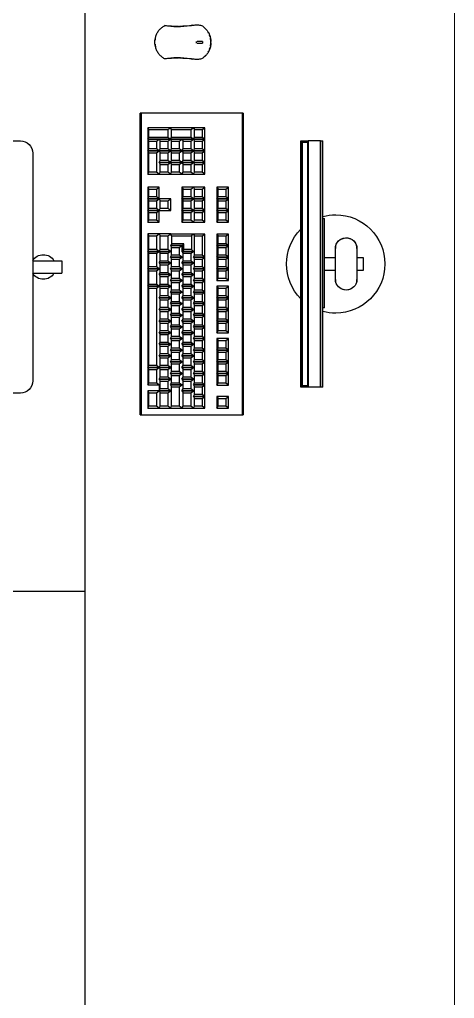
# Model space of a CAD drawing. Header units: metres. Extents: x -22.5 to 67.5, y 0 to 64.7.
# Drawn here: x 39.501 to 40.207, y 34.313 to 35.904 of the extents above; entities that cross this region are included whole.
import ezdxf

# ---------------------------------------------------------------- set-up
doc = ezdxf.new("R2010")
doc.units = ezdxf.units.M
doc.layers.add('XREF PB NEURO-ONCOLOGIA$0$MOBILIARIO', color=161, linetype='Continuous')
doc.layers.add('XREF PB NEURO-ONCOLOGIA$0$Mobiliario Fijo', color=40, linetype='Continuous')
doc.layers.add('XREF PB NEURO-ONCOLOGIA$0$MUROS DE TABLAROCA', color=150, linetype='Continuous', lineweight=13)

# ---------------------------------------------------------------- blocks, each defined once
blk = doc.blocks.new('XREF PB NEURO-ONCOLOGIA$0$SILLGIRS')
for p, q in [((-0.01, 0.3773), (-0.01, 0.33)), ((-0.01, 0.3773), (0.01, 0.3773)), ((0.01, 0.3773), (0.01, 0.33)), ((0.175, 0.33), (-0.175, 0.33)), ((-0.205, 0.3), (-0.205, 0.24)), ((0.205, 0.3), (0.205, 0.24)), ((0.205, 0.25), (-0.205, 0.25)), ((0.175, 0.21), (-0.175, 0.21)), ((-0.03, 0.2), (-0.03, 0.21)), ((0.03, 0.2), (0.03, 0.21)), ((0.185, 0.2), (-0.185, 0.2)), ((-0.205, 0.18), (-0.205, -0.18)), ((0.205, -0.18), (0.205, 0.18)), ((-0.265, 0.01), (-0.205, 0.01)), ((-0.265, 0.01), (-0.265, -0.01)), ((0.205, 0.01), (0.265, 0.01)), ((0.265, 0.01), (0.265, -0.01)), ((-0.265, -0.01), (-0.205, -0.01)), ((0.205, -0.01), (0.265, -0.01)), ((-0.185, -0.2), (0.185, -0.2)), ((-0.01, -0.2), (-0.01, -0.2473)), ((0.01, -0.2), (0.01, -0.2473)), ((-0.01, -0.2473), (0.01, -0.2473))]:
    blk.add_line(p, q)
for centre, radius, start, end in [((0, 0.3473), 0.02, 120, 240), ((0, 0.3473), 0.02, 300, 60), ((-0.175, 0.3), 0.03, 90, 180), ((0.175, 0.3), 0.03, 0, 90), ((-0.175, 0.24), 0.03, 180, 270), ((0.175, 0.24), 0.03, 270, 0), ((-0.185, 0.18), 0.02, 90, 180), ((0.185, 0.18), 0.02, 0, 90), ((-0.235, 0), 0.02, 30, 150), ((0.235, 0), 0.02, 30, 150), ((-0.235, 0), 0.02, 210, 330), ((0.235, 0), 0.02, 210, 330), ((-0.185, -0.18), 0.02, 180, 270), ((0.185, -0.18), 0.02, 270, 0), ((0, -0.2173), 0.02, 120, 240), ((0, -0.2173), 0.02, 300, 60)]:
    blk.add_arc(centre, radius, start, end)
blk = doc.blocks.new('XREF PB NEURO-ONCOLOGIA$0$XREF PB NEURO-ONCOLOGIA$0$ELK_SPC_ControlRoomMonitors - MOSAIQ Monitor-5377198-General Arrangement')
for p, q in [((-10, 80.8), (10, 80.8)), ((-10, 70), (-10, 80.8)), ((10, 80.8), (10, 70)), ((25, 70), (-25, 70)), ((-25, 35), (25, 35)), ((-10, 17), (-10, 35)), ((10, 35), (10, 17)), ((-71.3, 17), (73.7, 17)), ((-71.3, 17), (-71.3, 14.6)), ((73.7, 14.6), (73.7, 17)), ((-200, 14.6), (200, 14.6)), ((-200, 14.6), (-200, 10.5)), ((200, 10.5), (-200, 10.5)), ((-200, 10.5), (200, 10.5)), ((-200, 10.5), (-200, -9.5)), ((200, 10.5), (200, 14.6)), ((200, 10.5), (200, -9.5)), ((200, -9.5), (-200, -9.5)), ((-200, -9.5), (-200, -21)), ((-197.5, -20.5), (-197.5, -9.6)), ((-197.5, -9.6), (197.5, -9.6)), ((197.5, -9.6), (197.5, -20.5)), ((200, -21), (200, -9.5)), ((-200, -21), (200, -21)), ((-197.5, -18.4), (197.5, -18.4)), ((197.5, -20.5), (-197.5, -20.5))]:
    blk.add_line(p, q)
for centre, radius, start, end in [((0, 35.4), 80, 360, 180), ((-25, 52.5), 17.5, 90, 270), ((-25, 52.5), 17.5, 106.4299, 253.5701), ((25, 52.5), 17.5, 270, 90), ((25, 52.5), 17.5, 330, 73.5679), ((0, 35.4), 80, 180, 195), ((25, 52.5), 17.5, 286.4299, 315), ((0, 35.4), 80, 345, 360), ((0, 35.4), 80, 225, 315)]:
    blk.add_arc(centre, radius, start, end)
for points in [[(-25, 70), (-26.4, 70), (-27.5, 69.8), (-28.4, 69.7)], [(-25, 35), (-26.4, 35), (-27.5, 35.2), (-28.4, 35.3)], [(25, 35), (26.4, 35), (27.5, 35.2), (28.4, 35.3)]]:
    blk.add_open_spline(points, degree=3)
for points, knots in [([(-28.4, 69.7), (-28, 69.7), (-27.1, 69.9), (-25.9, 70), (-25, 70)], [0.7777778, 0.7777778, 0.7777778, 0.7777778, 0.8611111, 1, 1, 1, 1]), ([(25, 70), (26.4, 70), (28.1, 69.8), (29.5, 69.4), (30.1, 69.3), (30, 69.3), (29.1, 69.5), (27.4, 69.9), (25.9, 70), (25, 70)], [0, 0, 0, 0, 0.222222, 0.333333, 0.444444, 0.583333, 0.722222, 0.861111, 1, 1, 1, 1]), ([(-28.4, 35.3), (-28, 35.3), (-27.1, 35.1), (-25.9, 35), (-25, 35)], [0.7777778, 0.7777778, 0.7777778, 0.7777778, 0.8611111, 1, 1, 1, 1]), ([(28.4, 35.3), (28, 35.3), (27.1, 35.1), (25.9, 35), (25, 35)], [0.7777778, 0.7777778, 0.7777778, 0.7777778, 0.8611111, 1, 1, 1, 1])]:
    blk.add_open_spline(points, degree=3, knots=knots)
blk = doc.blocks.new('XREF PB NEURO-ONCOLOGIA$0$XREF PB NEURO-ONCOLOGIA$0$ELK_SPC_KeyboardMouse - Keyboard and Mouse-V1-General Arrangement')
for p, q in [((245, -245.9), (-245, -245.9)), ((-245, -247.8), (-245, -245.9)), ((-245, -411.3), (-245, -247.8)), ((245, -247.8), (-245, -247.8)), ((245, -245.9), (245, -247.8)), ((245, -247.8), (245, -411.3)), ((-234.4, -269.8), (-215.5, -269.8)), ((-234.4, -269.8), (-231.3, -274.3)), ((-234.4, -288.5), (-234.4, -269.8)), ((-218.7, -274.3), (-215.5, -269.8)), ((-215.5, -269.8), (-215.5, -288.5)), ((-196.8, -269.8), (-177.9, -269.8)), ((-196.8, -269.8), (-193.7, -274.3)), ((-196.8, -288.5), (-196.8, -269.8)), ((-181.1, -274.3), (-177.9, -269.8)), ((-177.9, -269.8), (-159, -269.8)), ((-177.9, -269.8), (-174.8, -274.3)), ((-177.9, -288.5), (-177.9, -269.8)), ((-177.9, -269.8), (-177.9, -288.5)), ((-162.2, -274.3), (-159, -269.8)), ((-159, -269.8), (-140.1, -269.8)), ((-159, -269.8), (-155.9, -274.3)), ((-159, -288.5), (-159, -269.8)), ((-159, -269.8), (-159, -288.5)), ((-143.3, -274.3), (-140.1, -269.8)), ((-140.1, -269.8), (-121.3, -269.8)), ((-140.1, -269.8), (-137, -274.3)), ((-140.1, -288.5), (-140.1, -269.8)), ((-140.1, -269.8), (-140.1, -288.5)), ((-124.4, -274.3), (-121.3, -269.8)), ((-121.3, -269.8), (-121.3, -288.5)), ((-111.8, -269.8), (-92.9, -269.8)), ((-111.8, -269.8), (-108.7, -274.3)), ((-111.8, -288.5), (-111.8, -269.8)), ((-96.1, -274.3), (-92.9, -269.8)), ((-92.9, -269.8), (-74, -269.8)), ((-92.9, -269.8), (-89.8, -274.3)), ((-92.9, -288.5), (-92.9, -269.8)), ((-92.9, -269.8), (-92.9, -288.5)), ((-77.2, -274.3), (-74, -269.8)), ((-74, -269.8), (-55.1, -269.8)), ((-74, -269.8), (-70.9, -274.3)), ((-74, -288.5), (-74, -269.8)), ((-74, -269.8), (-74, -288.5)), ((-58.3, -274.3), (-55.1, -269.8)), ((-55.1, -269.8), (-36.3, -269.8)), ((-55.1, -269.8), (-52, -274.3)), ((-55.1, -288.5), (-55.1, -269.8)), ((-55.1, -269.8), (-55.1, -288.5)), ((-39.4, -274.3), (-36.3, -269.8)), ((-36.3, -269.8), (-36.3, -288.5)), ((-26.8, -269.8), (-7.9, -269.8)), ((-26.8, -269.8), (-23.7, -274.3)), ((-26.8, -288.5), (-26.8, -269.8)), ((-11.1, -274.3), (-7.9, -269.8)), ((-7.9, -269.8), (11, -269.8)), ((-7.9, -269.8), (-4.8, -274.3)), ((-7.9, -288.5), (-7.9, -269.8)), ((-7.9, -269.8), (-7.9, -288.5)), ((7.8, -274.3), (11, -269.8)), ((11, -269.8), (29.9, -269.8)), ((11, -269.8), (14.1, -274.3)), ((11, -288.5), (11, -269.8)), ((11, -269.8), (11, -288.5)), ((26.7, -274.3), (29.9, -269.8)), ((29.9, -269.8), (48.7, -269.8)), ((29.9, -269.8), (33, -274.3)), ((29.9, -288.5), (29.9, -269.8)), ((29.9, -269.8), (29.9, -288.5)), ((45.6, -274.3), (48.7, -269.8)), ((48.7, -269.8), (48.7, -288.5)), ((68.2, -269.8), (87.1, -269.8)), ((68.2, -269.8), (71.3, -274.3)), ((68.2, -288.5), (68.2, -269.8)), ((83.9, -274.3), (87.1, -269.8)), ((87.1, -269.8), (106, -269.8)), ((87.1, -269.8), (90.2, -274.3)), ((87.1, -288.5), (87.1, -269.8)), ((87.1, -269.8), (87.1, -288.5)), ((102.8, -274.3), (106, -269.8)), ((106, -269.8), (124.9, -269.8)), ((106, -269.8), (109.1, -274.3)), ((106, -288.5), (106, -269.8)), ((106, -269.8), (106, -288.5)), ((121.7, -274.3), (124.9, -269.8)), ((124.9, -269.8), (124.9, -288.5)), ((-218.7, -274.3), (-231.3, -274.3)), ((-231.3, -274.3), (-231.3, -286.8)), ((-218.7, -286.8), (-218.7, -274.3)), ((-181.1, -274.3), (-193.7, -274.3)), ((-193.7, -274.3), (-193.7, -286.8)), ((-181.1, -286.8), (-181.1, -274.3)), ((-162.2, -274.3), (-174.8, -274.3)), ((-174.8, -274.3), (-174.8, -286.8)), ((-162.2, -286.8), (-162.2, -274.3)), ((-143.3, -274.3), (-155.9, -274.3)), ((-155.9, -274.3), (-155.9, -286.8)), ((-143.3, -286.8), (-143.3, -274.3)), ((-124.4, -274.3), (-137, -274.3)), ((-137, -274.3), (-137, -286.8)), ((-124.4, -286.8), (-124.4, -274.3)), ((-96.1, -274.3), (-108.7, -274.3)), ((-108.7, -274.3), (-108.7, -286.8)), ((-96.1, -286.8), (-96.1, -274.3)), ((-77.2, -274.3), (-89.8, -274.3)), ((-89.8, -274.3), (-89.8, -286.8)), ((-77.2, -286.8), (-77.2, -274.3)), ((-58.3, -274.3), (-70.9, -274.3)), ((-70.9, -274.3), (-70.9, -286.8)), ((-58.3, -286.8), (-58.3, -274.3)), ((-39.4, -274.3), (-52, -274.3)), ((-52, -274.3), (-52, -286.8)), ((-39.4, -286.8), (-39.4, -274.3)), ((-11.1, -274.3), (-23.7, -274.3)), ((-23.7, -274.3), (-23.7, -286.8)), ((-11.1, -286.8), (-11.1, -274.3)), ((7.8, -274.3), (-4.8, -274.3)), ((-4.8, -274.3), (-4.8, -286.8)), ((7.8, -286.8), (7.8, -274.3)), ((26.7, -274.3), (14.1, -274.3)), ((14.1, -274.3), (14.1, -286.8)), ((26.7, -286.8), (26.7, -274.3)), ((45.6, -274.3), (33, -274.3)), ((33, -274.3), (33, -286.8)), ((45.6, -286.8), (45.6, -274.3)), ((83.9, -274.3), (71.3, -274.3)), ((71.3, -274.3), (71.3, -286.8)), ((83.9, -286.8), (83.9, -274.3)), ((102.8, -274.3), (90.2, -274.3)), ((90.2, -274.3), (90.2, -286.8)), ((102.8, -286.8), (102.8, -274.3)), ((121.7, -274.3), (109.1, -274.3)), ((109.1, -274.3), (109.1, -286.8)), ((121.7, -286.8), (121.7, -274.3)), ((-234.4, -288.5), (-231.3, -286.8)), ((-215.5, -288.5), (-234.4, -288.5)), ((-231.3, -286.8), (-218.7, -286.8)), ((-215.5, -288.5), (-218.7, -286.8)), ((-196.8, -288.5), (-193.7, -286.8)), ((-177.9, -288.5), (-196.8, -288.5)), ((-193.7, -286.8), (-181.1, -286.8)), ((-177.9, -288.5), (-181.1, -286.8)), ((-177.9, -288.5), (-174.8, -286.8)), ((-159, -288.5), (-177.9, -288.5)), ((-174.8, -286.8), (-162.2, -286.8)), ((-159, -288.5), (-162.2, -286.8)), ((-159, -288.5), (-155.9, -286.8)), ((-140.1, -288.5), (-159, -288.5)), ((-155.9, -286.8), (-143.3, -286.8)), ((-140.1, -288.5), (-143.3, -286.8)), ((-140.1, -288.5), (-137, -286.8)), ((-121.3, -288.5), (-140.1, -288.5)), ((-137, -286.8), (-124.4, -286.8)), ((-121.3, -288.5), (-124.4, -286.8)), ((-111.8, -288.5), (-108.7, -286.8)), ((-92.9, -288.5), (-111.8, -288.5)), ((-108.7, -286.8), (-96.1, -286.8)), ((-92.9, -288.5), (-96.1, -286.8)), ((-92.9, -288.5), (-89.8, -286.8)), ((-74, -288.5), (-92.9, -288.5)), ((-89.8, -286.8), (-77.2, -286.8)), ((-74, -288.5), (-77.2, -286.8)), ((-74, -288.5), (-70.9, -286.8)), ((-55.1, -288.5), (-74, -288.5)), ((-70.9, -286.8), (-58.3, -286.8)), ((-55.1, -288.5), (-58.3, -286.8)), ((-55.1, -288.5), (-52, -286.8)), ((-36.3, -288.5), (-55.1, -288.5)), ((-52, -286.8), (-39.4, -286.8)), ((-36.3, -288.5), (-39.4, -286.8)), ((-26.8, -288.5), (-23.7, -286.8)), ((-7.9, -288.5), (-26.8, -288.5)), ((-23.7, -286.8), (-11.1, -286.8)), ((-7.9, -288.5), (-11.1, -286.8)), ((-7.9, -288.5), (-4.8, -286.8)), ((11, -288.5), (-7.9, -288.5)), ((-4.8, -286.8), (7.8, -286.8)), ((11, -288.5), (7.8, -286.8)), ((11, -288.5), (14.1, -286.8)), ((29.9, -288.5), (11, -288.5)), ((14.1, -286.8), (26.7, -286.8)), ((29.9, -288.5), (26.7, -286.8)), ((29.9, -288.5), (33, -286.8)), ((48.7, -288.5), (29.9, -288.5)), ((33, -286.8), (45.6, -286.8)), ((48.7, -288.5), (45.6, -286.8)), ((68.2, -288.5), (71.3, -286.8)), ((87.1, -288.5), (68.2, -288.5)), ((71.3, -286.8), (83.9, -286.8)), ((87.1, -288.5), (83.9, -286.8)), ((87.1, -288.5), (90.2, -286.8)), ((106, -288.5), (87.1, -288.5)), ((90.2, -286.8), (102.8, -286.8)), ((106, -288.5), (102.8, -286.8)), ((106, -288.5), (109.1, -286.8)), ((124.9, -288.5), (106, -288.5)), ((109.1, -286.8), (121.7, -286.8)), ((124.9, -288.5), (121.7, -286.8)), ((344.1, -302.8), (345.7, -301.9)), ((349, -300.4), (351.6, -299.6)), ((354.1, -299), (359.5, -298.4)), ((359.5, -298.4), (360.5, -298.4)), ((360.5, -298.4), (361.4, -298.4)), ((361.4, -298.4), (366.8, -299)), ((369.4, -299.6), (372, -300.4)), ((375.2, -301.9), (376.9, -302.8)), ((-234.4, -308.1), (-215.5, -308.1)), ((-234.4, -308.1), (-231.3, -312.7)), ((-234.4, -326.8), (-234.4, -308.1)), ((-218.7, -312.7), (-231.3, -312.7)), ((-231.3, -312.7), (-231.3, -325.2)), ((-218.7, -312.7), (-215.5, -308.1)), ((-218.7, -325.2), (-218.7, -312.7)), ((-215.5, -308.1), (-196.7, -308.1)), ((-215.5, -308.1), (-212.4, -312.7)), ((-215.5, -326.8), (-215.5, -308.1)), ((-215.5, -308.1), (-215.5, -326.8)), ((-199.8, -312.7), (-212.4, -312.7)), ((-212.4, -312.7), (-212.4, -325.2)), ((-199.8, -312.7), (-196.7, -308.1)), ((-199.8, -325.2), (-199.8, -312.7)), ((-196.7, -308.1), (-177.8, -308.1)), ((-196.7, -308.1), (-193.5, -312.7)), ((-196.7, -326.8), (-196.7, -308.1)), ((-196.7, -308.1), (-196.7, -326.8)), ((-181, -312.7), (-193.5, -312.7)), ((-193.5, -312.7), (-193.5, -325.2)), ((-181, -312.7), (-177.8, -308.1)), ((-181, -325.2), (-181, -312.7)), ((-177.8, -308.1), (-158.9, -308.1)), ((-177.8, -308.1), (-174.7, -312.7)), ((-177.8, -326.8), (-177.8, -308.1)), ((-177.8, -308.1), (-177.8, -326.8)), ((-162.1, -312.7), (-174.7, -312.7)), ((-174.7, -312.7), (-174.7, -325.2)), ((-162.1, -312.7), (-158.9, -308.1)), ((-162.1, -325.2), (-162.1, -312.7)), ((-158.9, -308.1), (-140, -308.1)), ((-158.9, -308.1), (-155.8, -312.7)), ((-158.9, -326.8), (-158.9, -308.1)), ((-158.9, -308.1), (-158.9, -326.8)), ((-143.2, -312.7), (-155.8, -312.7)), ((-155.8, -312.7), (-155.8, -325.2)), ((-143.2, -312.7), (-140, -308.1)), ((-143.2, -325.2), (-143.2, -312.7)), ((-140, -308.1), (-121.2, -308.1)), ((-140, -308.1), (-136.9, -312.7)), ((-140, -326.8), (-140, -308.1)), ((-140, -308.1), (-140, -326.8)), ((-124.3, -312.7), (-136.9, -312.7)), ((-136.9, -312.7), (-136.9, -325.2)), ((-124.3, -312.7), (-121.2, -308.1)), ((-124.3, -325.2), (-124.3, -312.7)), ((-121.2, -308.1), (-102.3, -308.1)), ((-121.2, -308.1), (-118, -312.7)), ((-121.2, -326.8), (-121.2, -308.1)), ((-121.2, -308.1), (-121.2, -326.8)), ((-105.4, -312.7), (-118, -312.7)), ((-118, -312.7), (-118, -325.2)), ((-105.4, -312.7), (-102.3, -308.1)), ((-105.4, -325.2), (-105.4, -312.7)), ((-102.3, -308.1), (-83.4, -308.1)), ((-102.3, -308.1), (-99.2, -312.7)), ((-102.3, -326.8), (-102.3, -308.1)), ((-102.3, -308.1), (-102.3, -326.8)), ((-86.6, -312.7), (-99.2, -312.7)), ((-99.2, -312.7), (-99.2, -325.2)), ((-86.6, -312.7), (-83.4, -308.1)), ((-86.6, -325.2), (-86.6, -312.7)), ((-83.4, -308.1), (-64.5, -308.1)), ((-83.4, -308.1), (-80.3, -312.7)), ((-83.4, -326.8), (-83.4, -308.1)), ((-83.4, -308.1), (-83.4, -326.8)), ((-67.7, -312.7), (-80.3, -312.7)), ((-80.3, -312.7), (-80.3, -325.2)), ((-67.7, -312.7), (-64.5, -308.1)), ((-67.7, -325.2), (-67.7, -312.7)), ((-64.5, -308.1), (-45.6, -308.1)), ((-64.5, -308.1), (-61.4, -312.7)), ((-64.5, -326.8), (-64.5, -308.1)), ((-64.5, -308.1), (-64.5, -326.8)), ((-48.8, -312.7), (-61.4, -312.7)), ((-61.4, -312.7), (-61.4, -325.2)), ((-48.8, -312.7), (-45.6, -308.1)), ((-48.8, -325.2), (-48.8, -312.7)), ((-45.6, -308.1), (-26.8, -308.1)), ((-45.6, -308.1), (-42.5, -312.7)), ((-45.6, -326.8), (-45.6, -308.1)), ((-45.6, -308.1), (-45.6, -326.8)), ((-29.9, -312.7), (-42.5, -312.7)), ((-42.5, -312.7), (-42.5, -325.2)), ((-29.9, -312.7), (-26.8, -308.1)), ((-29.9, -325.2), (-29.9, -312.7)), ((-26.8, -308.1), (-7.9, -308.1)), ((-26.8, -308.1), (-23.7, -312.7)), ((-26.8, -326.8), (-26.8, -308.1)), ((-26.8, -308.1), (-26.8, -326.8)), ((-11.1, -312.7), (-23.7, -312.7)), ((-23.7, -312.7), (-23.7, -325.2)), ((-11.1, -312.7), (-7.9, -308.1)), ((-11.1, -325.2), (-11.1, -312.7)), ((-7.9, -308.1), (11, -308.1)), ((-7.9, -308.1), (-4.8, -312.7)), ((-7.9, -326.8), (-7.9, -308.1)), ((-7.9, -308.1), (-7.9, -326.8)), ((7.8, -312.7), (-4.8, -312.7)), ((-4.8, -312.7), (-4.8, -325.2)), ((7.8, -312.7), (11, -308.1)), ((7.8, -325.2), (7.8, -312.7)), ((11, -308.1), (48.7, -308.1)), ((11, -308.1), (14.1, -312.7)), ((11, -326.8), (11, -308.1)), ((11, -308.1), (11, -326.8)), ((45.6, -312.7), (14.1, -312.7)), ((14.1, -312.7), (14.1, -325.2)), ((45.6, -312.7), (48.7, -308.1)), ((45.6, -325.2), (45.6, -312.7)), ((48.7, -308.1), (48.7, -326.8)), ((68.2, -308.1), (87.1, -308.1)), ((68.2, -308.1), (71.3, -312.7)), ((68.2, -326.8), (68.2, -308.1)), ((83.9, -312.7), (71.3, -312.7)), ((71.3, -312.7), (71.3, -325.2)), ((83.9, -312.7), (87.1, -308.1)), ((83.9, -325.2), (83.9, -312.7)), ((87.1, -308.1), (106, -308.1)), ((87.1, -308.1), (90.2, -312.7)), ((87.1, -326.8), (87.1, -308.1)), ((87.1, -308.1), (87.1, -326.8)), ((102.8, -312.7), (90.2, -312.7)), ((90.2, -312.7), (90.2, -325.2)), ((102.8, -312.7), (106, -308.1)), ((102.8, -325.2), (102.8, -312.7)), ((106, -308.1), (124.9, -308.1)), ((106, -308.1), (109.1, -312.7)), ((106, -326.8), (106, -308.1)), ((106, -308.1), (106, -326.8)), ((121.7, -312.7), (109.1, -312.7)), ((109.1, -312.7), (109.1, -325.2)), ((121.7, -312.7), (124.9, -308.1)), ((121.7, -325.2), (121.7, -312.7)), ((124.9, -308.1), (124.9, -326.8)), ((146, -308.1), (164.9, -308.1)), ((146, -308.1), (149.1, -312.7)), ((146, -326.8), (146, -308.1)), ((161.7, -312.7), (149.1, -312.7)), ((149.1, -312.7), (149.1, -325.2)), ((161.7, -312.7), (164.9, -308.1)), ((161.7, -325.2), (161.7, -312.7)), ((164.9, -308.1), (183.7, -308.1)), ((164.9, -308.1), (168, -312.7)), ((164.9, -326.8), (164.9, -308.1)), ((164.9, -308.1), (164.9, -326.8)), ((180.6, -312.7), (168, -312.7)), ((168, -312.7), (168, -325.2)), ((180.6, -312.7), (183.7, -308.1)), ((180.6, -325.2), (180.6, -312.7)), ((183.7, -308.1), (202.6, -308.1)), ((183.7, -308.1), (186.9, -312.7)), ((183.7, -326.8), (183.7, -308.1)), ((183.7, -308.1), (183.7, -326.8)), ((199.5, -312.7), (186.9, -312.7)), ((186.9, -312.7), (186.9, -325.2)), ((199.5, -312.7), (202.6, -308.1)), ((199.5, -325.2), (199.5, -312.7)), ((202.6, -308.1), (221.5, -308.1)), ((202.6, -308.1), (205.7, -312.7)), ((202.6, -326.8), (202.6, -308.1)), ((202.6, -308.1), (202.6, -326.8)), ((218.3, -312.7), (205.7, -312.7)), ((205.7, -312.7), (205.7, -325.2)), ((218.3, -312.7), (221.5, -308.1)), ((218.3, -325.2), (218.3, -312.7)), ((221.5, -308.1), (221.5, -326.8)), ((361.8, -311.9), (358.8, -311.9)), ((358.8, -320.5), (358.8, -311.9)), ((361.8, -311.9), (361.8, -320.5)), ((-234.4, -326.8), (-231.3, -325.2)), ((-234.4, -326.6), (-231.3, -331.2)), ((-234.4, -345.4), (-234.4, -326.6)), ((-231.3, -325.2), (-218.7, -325.2)), ((-209.3, -331.2), (-231.3, -331.2)), ((-231.3, -331.2), (-231.3, -343.7)), ((-215.5, -326.8), (-218.7, -325.2)), ((-215.5, -326.8), (-212.4, -325.2)), ((-212.4, -325.2), (-199.8, -325.2)), ((-209.3, -331.2), (-206.1, -326.6)), ((-209.3, -343.7), (-209.3, -331.2)), ((-206.1, -326.6), (-203, -331.2)), ((-206.1, -345.4), (-206.1, -326.6)), ((-206.1, -326.6), (-206.1, -345.4)), ((-190.4, -331.2), (-203, -331.2)), ((-203, -331.2), (-203, -343.7)), ((-196.7, -326.8), (-199.8, -325.2)), ((-196.7, -326.8), (-193.5, -325.2)), ((-193.5, -325.2), (-181, -325.2)), ((-190.4, -331.2), (-187.2, -326.6)), ((-190.4, -343.7), (-190.4, -331.2)), ((-187.2, -326.6), (-184.1, -331.2)), ((-187.2, -345.4), (-187.2, -326.6)), ((-187.2, -326.6), (-187.2, -345.4)), ((-171.5, -331.2), (-184.1, -331.2)), ((-184.1, -331.2), (-184.1, -343.7)), ((-177.8, -326.8), (-181, -325.2)), ((-177.8, -326.8), (-174.7, -325.2)), ((-174.7, -325.2), (-162.1, -325.2)), ((-171.5, -331.2), (-168.3, -326.6)), ((-171.5, -343.7), (-171.5, -331.2)), ((-168.3, -326.6), (-165.2, -331.2)), ((-168.3, -345.4), (-168.3, -326.6)), ((-168.3, -326.6), (-168.3, -345.4)), ((-152.6, -331.2), (-165.2, -331.2)), ((-165.2, -331.2), (-165.2, -343.7)), ((-158.9, -326.8), (-162.1, -325.2)), ((-158.9, -326.8), (-155.8, -325.2)), ((-155.8, -325.2), (-143.2, -325.2)), ((-152.6, -331.2), (-149.5, -326.6)), ((-152.6, -343.7), (-152.6, -331.2)), ((-149.5, -326.6), (-146.3, -331.2)), ((-149.5, -345.4), (-149.5, -326.6)), ((-149.5, -326.6), (-149.5, -345.4)), ((-133.7, -331.2), (-146.3, -331.2)), ((-146.3, -331.2), (-146.3, -343.7)), ((-140, -326.8), (-143.2, -325.2)), ((-140, -326.8), (-136.9, -325.2)), ((-136.9, -325.2), (-124.3, -325.2)), ((-133.7, -331.2), (-130.6, -326.6)), ((-133.7, -343.7), (-133.7, -331.2)), ((-130.6, -326.6), (-127.5, -331.2)), ((-130.6, -345.4), (-130.6, -326.6)), ((-130.6, -326.6), (-130.6, -345.4)), ((-114.9, -331.2), (-127.5, -331.2)), ((-127.5, -331.2), (-127.5, -343.7)), ((-121.2, -326.8), (-124.3, -325.2)), ((-121.2, -326.8), (-118, -325.2)), ((-118, -325.2), (-105.4, -325.2)), ((-114.9, -331.2), (-111.7, -326.6)), ((-114.9, -343.7), (-114.9, -331.2)), ((-111.7, -326.6), (-108.6, -331.2)), ((-111.7, -345.4), (-111.7, -326.6)), ((-111.7, -326.6), (-111.7, -345.4)), ((-96, -331.2), (-108.6, -331.2)), ((-108.6, -331.2), (-108.6, -343.7)), ((-102.3, -326.8), (-105.4, -325.2)), ((-102.3, -326.8), (-99.2, -325.2)), ((-99.2, -325.2), (-86.6, -325.2)), ((-96, -331.2), (-92.8, -326.6)), ((-96, -343.7), (-96, -331.2)), ((-92.8, -326.6), (-89.7, -331.2)), ((-92.8, -345.4), (-92.8, -326.6)), ((-92.8, -326.6), (-92.8, -345.4)), ((-77.1, -331.2), (-89.7, -331.2)), ((-89.7, -331.2), (-89.7, -343.7)), ((-83.4, -326.8), (-86.6, -325.2)), ((-83.4, -326.8), (-80.3, -325.2)), ((-80.3, -325.2), (-67.7, -325.2)), ((-77.1, -331.2), (-74, -326.6)), ((-77.1, -343.7), (-77.1, -331.2)), ((-74, -326.6), (-70.8, -331.2)), ((-74, -345.4), (-74, -326.6)), ((-74, -326.6), (-74, -345.4)), ((-58.2, -331.2), (-70.8, -331.2)), ((-70.8, -331.2), (-70.8, -343.7)), ((-64.5, -326.8), (-67.7, -325.2)), ((-64.5, -326.8), (-61.4, -325.2)), ((-61.4, -325.2), (-48.8, -325.2)), ((-58.2, -331.2), (-55.1, -326.6)), ((-58.2, -343.7), (-58.2, -331.2)), ((-55.1, -326.6), (-52, -331.2)), ((-55.1, -345.4), (-55.1, -326.6)), ((-55.1, -326.6), (-55.1, -345.4)), ((-39.4, -331.2), (-52, -331.2)), ((-52, -331.2), (-52, -343.7)), ((-45.6, -326.8), (-48.8, -325.2)), ((-45.6, -326.8), (-42.5, -325.2)), ((-42.5, -325.2), (-29.9, -325.2)), ((-39.4, -331.2), (-36.2, -326.6)), ((-39.4, -343.7), (-39.4, -331.2)), ((-36.2, -326.6), (-33.1, -331.2)), ((-36.2, -345.4), (-36.2, -326.6)), ((-36.2, -326.6), (-36.2, -345.4)), ((-20.5, -331.2), (-33.1, -331.2)), ((-33.1, -331.2), (-33.1, -343.7)), ((-26.8, -326.8), (-29.9, -325.2)), ((-26.8, -326.8), (-23.7, -325.2)), ((-23.7, -325.2), (-11.1, -325.2)), ((-20.5, -331.2), (-17.3, -326.6)), ((-20.5, -343.7), (-20.5, -331.2)), ((-17.3, -326.6), (-14.2, -331.2)), ((-17.3, -345.4), (-17.3, -326.6)), ((-17.3, -326.6), (-17.3, -345.4)), ((-1.6, -331.2), (-14.2, -331.2)), ((-14.2, -331.2), (-14.2, -343.7)), ((-7.9, -326.8), (-11.1, -325.2)), ((-7.9, -326.8), (-4.8, -325.2)), ((-4.8, -325.2), (7.8, -325.2)), ((-1.6, -331.2), (1.6, -326.6)), ((-1.6, -343.7), (-1.6, -331.2)), ((1.6, -326.6), (4.7, -331.2)), ((1.6, -345.4), (1.6, -326.6)), ((1.6, -326.6), (1.6, -345.4)), ((17.3, -331.2), (4.7, -331.2)), ((4.7, -331.2), (4.7, -343.7)), ((11, -326.8), (7.8, -325.2)), ((11, -326.8), (14.1, -325.2)), ((14.1, -325.2), (45.6, -325.2)), ((17.3, -331.2), (20.4, -326.6)), ((17.3, -343.7), (17.3, -331.2)), ((20.4, -326.6), (20.4, -345.4)), ((23.5, -330.1), (20.4, -326.6)), ((20.4, -345.2), (20.4, -326.6)), ((23.5, -330.1), (23.5, -342.4)), ((45.6, -330.1), (23.5, -330.1)), ((48.7, -326.8), (45.6, -325.2)), ((48.7, -326.6), (45.6, -330.1)), ((45.6, -361.6), (45.6, -330.1)), ((48.7, -326.6), (48.7, -364.3)), ((68.2, -326.8), (71.3, -325.2)), ((68.2, -326.6), (71.3, -331.2)), ((68.2, -345.4), (68.2, -326.6)), ((71.3, -325.2), (83.9, -325.2)), ((83.9, -331.2), (71.3, -331.2)), ((71.3, -331.2), (71.3, -343.7)), ((87.1, -326.8), (83.9, -325.2)), ((83.9, -331.2), (87.1, -326.6)), ((83.9, -343.7), (83.9, -331.2)), ((87.1, -326.8), (90.2, -325.2)), ((87.1, -326.6), (90.2, -331.2)), ((87.1, -345.4), (87.1, -326.6)), ((87.1, -326.6), (87.1, -345.4)), ((90.2, -325.2), (102.8, -325.2)), ((102.8, -331.2), (90.2, -331.2)), ((90.2, -331.2), (90.2, -343.7)), ((106, -326.8), (102.8, -325.2)), ((102.8, -331.2), (106, -326.6)), ((102.8, -343.7), (102.8, -331.2)), ((106, -326.8), (109.1, -325.2)), ((106, -326.6), (109.1, -331.2)), ((106, -345.4), (106, -326.6)), ((106, -326.6), (106, -345.4)), ((109.1, -325.2), (121.7, -325.2)), ((121.7, -331.2), (109.1, -331.2)), ((109.1, -331.2), (109.1, -343.7)), ((124.9, -326.8), (121.7, -325.2)), ((121.7, -331.2), (124.9, -326.6)), ((121.7, -343.7), (121.7, -331.2)), ((124.9, -326.6), (124.9, -345.4)), ((146, -326.8), (149.1, -325.2)), ((146, -326.6), (149.1, -331.2)), ((146, -345.4), (146, -326.6)), ((149.1, -325.2), (161.7, -325.2)), ((161.7, -331.2), (149.1, -331.2)), ((149.1, -331.2), (149.1, -343.7)), ((164.9, -326.8), (161.7, -325.2)), ((161.7, -331.2), (164.9, -326.6)), ((161.7, -343.7), (161.7, -331.2)), ((164.9, -326.8), (168, -325.2)), ((164.9, -326.6), (168, -331.2)), ((164.9, -345.4), (164.9, -326.6)), ((164.9, -326.6), (164.9, -345.4)), ((168, -325.2), (180.6, -325.2)), ((180.6, -331.2), (168, -331.2)), ((168, -331.2), (168, -343.7)), ((183.7, -326.8), (180.6, -325.2)), ((180.6, -331.2), (183.7, -326.6)), ((180.6, -343.7), (180.6, -331.2)), ((183.7, -326.8), (186.9, -325.2)), ((183.7, -326.6), (186.9, -331.2)), ((183.7, -345.4), (183.7, -326.6)), ((183.7, -326.6), (183.7, -345.4)), ((186.9, -325.2), (199.5, -325.2)), ((199.5, -331.2), (186.9, -331.2)), ((186.9, -331.2), (186.9, -343.7)), ((202.6, -326.8), (199.5, -325.2)), ((199.5, -331.2), (202.6, -326.6)), ((199.5, -343.7), (199.5, -331.2)), ((202.6, -326.8), (205.7, -325.2)), ((202.6, -326.6), (202.6, -345.4)), ((202.6, -326.6), (205.7, -331.2)), ((202.6, -364), (202.6, -326.6)), ((205.7, -325.2), (218.3, -325.2)), ((218.3, -331.2), (205.7, -331.2)), ((205.7, -331.2), (205.7, -362.3)), ((221.5, -326.8), (218.3, -325.2)), ((218.3, -331.2), (221.5, -326.6)), ((218.3, -362.3), (218.3, -331.2)), ((221.5, -326.6), (221.5, -364)), ((358.8, -321.9), (361.8, -321.9)), ((-234.4, -345.4), (-231.3, -343.7)), ((-234.4, -345.2), (-231.3, -349.7)), ((-234.4, -363.9), (-234.4, -345.2)), ((-231.3, -343.7), (-209.3, -343.7)), ((-199.8, -349.7), (-231.3, -349.7)), ((-231.3, -349.7), (-231.3, -362.2)), ((-206.1, -345.4), (-209.3, -343.7)), ((-206.1, -345.4), (-203, -343.7)), ((-203, -343.7), (-190.4, -343.7)), ((-199.8, -349.7), (-196.7, -345.2)), ((-199.8, -362.2), (-199.8, -349.7)), ((-196.7, -345.2), (-193.5, -349.7)), ((-196.7, -363.9), (-196.7, -345.2)), ((-196.7, -345.2), (-196.7, -363.9)), ((-181, -349.7), (-193.5, -349.7)), ((-193.5, -349.7), (-193.5, -362.2)), ((-187.2, -345.4), (-190.4, -343.7)), ((-187.2, -345.4), (-184.1, -343.7)), ((-184.1, -343.7), (-171.5, -343.7)), ((-181, -349.7), (-177.8, -345.2)), ((-181, -362.2), (-181, -349.7)), ((-177.8, -345.2), (-174.7, -349.7)), ((-177.8, -363.9), (-177.8, -345.2)), ((-177.8, -345.2), (-177.8, -363.9)), ((-162.1, -349.7), (-174.7, -349.7)), ((-174.7, -349.7), (-174.7, -362.2)), ((-168.3, -345.4), (-171.5, -343.7)), ((-168.3, -345.4), (-165.2, -343.7)), ((-165.2, -343.7), (-152.6, -343.7)), ((-162.1, -349.7), (-158.9, -345.2)), ((-162.1, -362.2), (-162.1, -349.7)), ((-158.9, -345.2), (-155.8, -349.7)), ((-158.9, -363.9), (-158.9, -345.2)), ((-158.9, -345.2), (-158.9, -363.9)), ((-143.2, -349.7), (-155.8, -349.7)), ((-155.8, -349.7), (-155.8, -362.2)), ((-149.5, -345.4), (-152.6, -343.7)), ((-149.5, -345.4), (-146.3, -343.7)), ((-146.3, -343.7), (-133.7, -343.7)), ((-143.2, -349.7), (-140, -345.2)), ((-143.2, -362.2), (-143.2, -349.7)), ((-140, -345.2), (-136.9, -349.7)), ((-140, -363.9), (-140, -345.2)), ((-140, -345.2), (-140, -363.9)), ((-124.3, -349.7), (-136.9, -349.7)), ((-136.9, -349.7), (-136.9, -362.2)), ((-130.6, -345.4), (-133.7, -343.7)), ((-130.6, -345.4), (-127.5, -343.7)), ((-127.5, -343.7), (-114.9, -343.7)), ((-124.3, -349.7), (-121.2, -345.2)), ((-124.3, -362.2), (-124.3, -349.7)), ((-121.2, -345.2), (-118, -349.7)), ((-121.2, -363.9), (-121.2, -345.2)), ((-121.2, -345.2), (-121.2, -363.9)), ((-105.4, -349.7), (-118, -349.7)), ((-118, -349.7), (-118, -362.2)), ((-111.7, -345.4), (-114.9, -343.7)), ((-111.7, -345.4), (-108.6, -343.7)), ((-108.6, -343.7), (-96, -343.7)), ((-105.4, -349.7), (-102.3, -345.2)), ((-105.4, -362.2), (-105.4, -349.7)), ((-102.3, -345.2), (-99.2, -349.7)), ((-102.3, -363.9), (-102.3, -345.2)), ((-102.3, -345.2), (-102.3, -363.9)), ((-86.6, -349.7), (-99.2, -349.7)), ((-99.2, -349.7), (-99.2, -362.2)), ((-92.8, -345.4), (-96, -343.7)), ((-92.8, -345.4), (-89.7, -343.7)), ((-89.7, -343.7), (-77.1, -343.7)), ((-86.6, -349.7), (-83.4, -345.2)), ((-86.6, -362.2), (-86.6, -349.7)), ((-83.4, -345.2), (-80.3, -349.7)), ((-83.4, -363.9), (-83.4, -345.2)), ((-83.4, -345.2), (-83.4, -363.9)), ((-67.7, -349.7), (-80.3, -349.7)), ((-80.3, -349.7), (-80.3, -362.2)), ((-74, -345.4), (-77.1, -343.7)), ((-74, -345.4), (-70.8, -343.7)), ((-70.8, -343.7), (-58.2, -343.7)), ((-67.7, -349.7), (-64.5, -345.2)), ((-67.7, -362.2), (-67.7, -349.7)), ((-64.5, -345.2), (-61.4, -349.7)), ((-64.5, -363.9), (-64.5, -345.2)), ((-64.5, -345.2), (-64.5, -363.9)), ((-48.8, -349.7), (-61.4, -349.7)), ((-61.4, -349.7), (-61.4, -362.2)), ((-55.1, -345.4), (-58.2, -343.7)), ((-55.1, -345.4), (-52, -343.7)), ((-52, -343.7), (-39.4, -343.7)), ((-48.8, -349.7), (-45.6, -345.2)), ((-48.8, -362.2), (-48.8, -349.7)), ((-45.6, -345.2), (-42.5, -349.7)), ((-45.6, -363.9), (-45.6, -345.2)), ((-45.6, -345.2), (-45.6, -363.9)), ((-29.9, -349.7), (-42.5, -349.7)), ((-42.5, -349.7), (-42.5, -362.2)), ((-36.2, -345.4), (-39.4, -343.7)), ((-36.2, -345.4), (-33.1, -343.7)), ((-33.1, -343.7), (-20.5, -343.7)), ((-29.9, -349.7), (-26.8, -345.2)), ((-29.9, -362.2), (-29.9, -349.7)), ((-26.8, -345.2), (-23.7, -349.7)), ((-26.8, -363.9), (-26.8, -345.2)), ((-26.8, -345.2), (-26.8, -363.9)), ((-11.1, -349.7), (-23.7, -349.7)), ((-23.7, -349.7), (-23.7, -362.2)), ((-17.3, -345.4), (-20.5, -343.7)), ((-17.3, -345.4), (-14.2, -343.7)), ((-14.2, -343.7), (-1.6, -343.7)), ((-11.1, -349.7), (-7.9, -345.2)), ((-11.1, -362.2), (-11.1, -349.7)), ((-7.9, -345.2), (-4.8, -349.7)), ((-7.9, -363.9), (-7.9, -345.2)), ((-7.9, -345.2), (-7.9, -363.9)), ((7.8, -349.7), (-4.8, -349.7)), ((-4.8, -349.7), (-4.8, -362.2)), ((1.6, -345.4), (-1.6, -343.7)), ((1.6, -345.4), (4.7, -343.7)), ((4.7, -343.7), (17.3, -343.7)), ((7.8, -349.7), (11, -345.2)), ((7.8, -362.2), (7.8, -349.7)), ((11, -345.2), (14.1, -349.7)), ((11, -363.9), (11, -345.2)), ((11, -345.2), (11, -363.9)), ((26.7, -349.7), (14.1, -349.7)), ((14.1, -349.7), (14.1, -362.2)), ((20.4, -345.4), (17.3, -343.7)), ((23.5, -342.4), (20.4, -345.2)), ((29.9, -345.2), (20.4, -345.2)), ((20.4, -345.2), (29.9, -345.2)), ((23.5, -342.4), (33, -342.4)), ((26.7, -349.7), (29.9, -345.2)), ((26.7, -362.2), (26.7, -349.7)), ((33, -342.4), (29.9, -345.2)), ((29.9, -364.3), (29.9, -345.2)), ((29.9, -345.2), (29.9, -363.9)), ((33, -342.4), (33, -361.6)), ((68.2, -345.4), (71.3, -343.7)), ((87.1, -345.4), (68.2, -345.4)), ((71.3, -343.7), (83.9, -343.7)), ((87.1, -345.4), (83.9, -343.7)), ((87.1, -345.4), (90.2, -343.7)), ((106, -345.4), (87.1, -345.4)), ((90.2, -343.7), (102.8, -343.7)), ((106, -345.4), (102.8, -343.7)), ((106, -345.4), (109.1, -343.7)), ((124.9, -345.4), (106, -345.4)), ((109.1, -343.7), (121.7, -343.7)), ((124.9, -345.4), (121.7, -343.7)), ((146, -345.4), (149.1, -343.7)), ((146, -345.2), (149.1, -349.7)), ((146, -363.9), (146, -345.2)), ((149.1, -343.7), (161.7, -343.7)), ((161.7, -349.7), (149.1, -349.7)), ((149.1, -349.7), (149.1, -362.2)), ((164.9, -345.4), (161.7, -343.7)), ((161.7, -349.7), (164.9, -345.2)), ((161.7, -362.2), (161.7, -349.7)), ((164.9, -345.4), (168, -343.7)), ((164.9, -345.2), (168, -349.7)), ((164.9, -363.9), (164.9, -345.2)), ((164.9, -345.2), (164.9, -363.9)), ((168, -343.7), (180.6, -343.7)), ((180.6, -349.7), (168, -349.7)), ((168, -349.7), (168, -362.2)), ((183.7, -345.4), (180.6, -343.7)), ((180.6, -349.7), (183.7, -345.2)), ((180.6, -362.2), (180.6, -349.7)), ((183.7, -345.4), (186.9, -343.7)), ((183.7, -345.2), (186.9, -349.7)), ((183.7, -363.9), (183.7, -345.2)), ((183.7, -345.2), (183.7, -363.9)), ((186.9, -343.7), (199.5, -343.7)), ((199.5, -349.7), (186.9, -349.7)), ((186.9, -349.7), (186.9, -362.2)), ((202.6, -345.4), (199.5, -343.7)), ((199.5, -349.7), (202.6, -345.2)), ((199.5, -362.2), (199.5, -349.7)), ((202.6, -345.2), (202.6, -363.9)), ((-234.4, -363.9), (-231.3, -362.2)), ((-234.4, -363.7), (-231.3, -368.3)), ((-234.4, -382.4), (-234.4, -363.7)), ((-231.3, -362.2), (-199.8, -362.2)), ((-209.3, -368.3), (-206.1, -363.7)), ((-206.1, -363.7), (-203, -368.3)), ((-206.1, -382.4), (-206.1, -363.7)), ((-206.1, -363.7), (-206.1, -382.4)), ((-196.7, -363.9), (-199.8, -362.2)), ((-196.7, -363.9), (-193.5, -362.2)), ((-193.5, -362.2), (-181, -362.2)), ((-190.4, -368.3), (-187.2, -363.7)), ((-187.2, -363.7), (-184.1, -368.3)), ((-187.2, -382.4), (-187.2, -363.7)), ((-187.2, -363.7), (-187.2, -382.4)), ((-177.8, -363.9), (-181, -362.2)), ((-177.8, -363.9), (-174.7, -362.2)), ((-174.7, -362.2), (-162.1, -362.2)), ((-171.5, -368.3), (-168.3, -363.7)), ((-168.3, -363.7), (-165.2, -368.3)), ((-168.3, -382.4), (-168.3, -363.7)), ((-168.3, -363.7), (-168.3, -382.4)), ((-158.9, -363.9), (-162.1, -362.2)), ((-158.9, -363.9), (-155.8, -362.2)), ((-155.8, -362.2), (-143.2, -362.2)), ((-152.6, -368.3), (-149.5, -363.7)), ((-149.5, -363.7), (-146.3, -368.3)), ((-149.5, -382.4), (-149.5, -363.7)), ((-149.5, -363.7), (-149.5, -382.4)), ((-140, -363.9), (-143.2, -362.2)), ((-140, -363.9), (-136.9, -362.2)), ((-136.9, -362.2), (-124.3, -362.2)), ((-133.7, -368.3), (-130.6, -363.7)), ((-130.6, -363.7), (-127.5, -368.3)), ((-130.6, -382.4), (-130.6, -363.7)), ((-130.6, -363.7), (-130.6, -382.4)), ((-121.2, -363.9), (-124.3, -362.2)), ((-121.2, -363.9), (-118, -362.2)), ((-118, -362.2), (-105.4, -362.2)), ((-114.9, -368.3), (-111.7, -363.7)), ((-111.7, -363.7), (-108.6, -368.3)), ((-111.7, -382.4), (-111.7, -363.7)), ((-111.7, -363.7), (-111.7, -382.4)), ((-102.3, -363.9), (-105.4, -362.2)), ((-102.3, -363.9), (-99.2, -362.2)), ((-99.2, -362.2), (-86.6, -362.2)), ((-96, -368.3), (-92.8, -363.7)), ((-92.8, -363.7), (-89.7, -368.3)), ((-92.8, -382.4), (-92.8, -363.7)), ((-92.8, -363.7), (-92.8, -382.4)), ((-83.4, -363.9), (-86.6, -362.2)), ((-83.4, -363.9), (-80.3, -362.2)), ((-80.3, -362.2), (-67.7, -362.2)), ((-77.1, -368.3), (-74, -363.7)), ((-74, -363.7), (-70.8, -368.3)), ((-74, -382.4), (-74, -363.7)), ((-74, -363.7), (-74, -382.4)), ((-64.5, -363.9), (-67.7, -362.2)), ((-64.5, -363.9), (-61.4, -362.2)), ((-61.4, -362.2), (-48.8, -362.2)), ((-58.2, -368.3), (-55.1, -363.7)), ((-55.1, -363.7), (-52, -368.3)), ((-55.1, -382.4), (-55.1, -363.7)), ((-55.1, -363.7), (-55.1, -382.4)), ((-45.6, -363.9), (-48.8, -362.2)), ((-45.6, -363.9), (-42.5, -362.2)), ((-42.5, -362.2), (-29.9, -362.2)), ((-39.4, -368.3), (-36.2, -363.7)), ((-36.2, -363.7), (-33.1, -368.3)), ((-36.2, -382.4), (-36.2, -363.7)), ((-36.2, -363.7), (-36.2, -382.4)), ((-26.8, -363.9), (-29.9, -362.2)), ((-26.8, -363.9), (-23.7, -362.2)), ((-23.7, -362.2), (-11.1, -362.2)), ((-20.5, -368.3), (-17.3, -363.7)), ((-17.3, -363.7), (-14.2, -368.3)), ((-17.3, -382.4), (-17.3, -363.7)), ((-17.3, -363.7), (-17.3, -382.4)), ((-7.9, -363.9), (-11.1, -362.2)), ((-7.9, -363.9), (-4.8, -362.2)), ((-4.8, -362.2), (7.8, -362.2)), ((-1.6, -368.3), (1.6, -363.7)), ((1.6, -363.7), (4.7, -368.3)), ((1.6, -382.4), (1.6, -363.7)), ((1.6, -363.7), (1.6, -382.4)), ((11, -363.9), (7.8, -362.2)), ((11, -363.9), (14.1, -362.2)), ((14.1, -362.2), (26.7, -362.2)), ((17.3, -368.3), (20.4, -363.7)), ((20.4, -363.7), (23.6, -368.3)), ((20.4, -382.4), (20.4, -363.7)), ((20.4, -363.7), (20.4, -382.4)), ((29.9, -363.9), (26.7, -362.2)), ((33, -361.6), (29.9, -364.3)), ((33, -361.6), (45.6, -361.6)), ((45.6, -361.6), (48.7, -364.3)), ((45.6, -368.3), (48.8, -363.7)), ((48.8, -363.7), (48.8, -382.4)), ((87.1, -363.7), (106, -363.7)), ((87.1, -363.7), (90.2, -368.3)), ((87.1, -382.4), (87.1, -363.7)), ((102.8, -368.3), (106, -363.7)), ((106, -363.7), (106, -382.4)), ((146, -363.9), (149.1, -362.2)), ((146, -363.7), (149.1, -368.3)), ((146, -382.4), (146, -363.7)), ((149.1, -362.2), (161.7, -362.2)), ((164.9, -363.9), (161.7, -362.2)), ((161.7, -368.3), (164.9, -363.7)), ((164.9, -363.9), (168, -362.2)), ((164.9, -363.7), (168, -368.3)), ((164.9, -382.4), (164.9, -363.7)), ((164.9, -363.7), (164.9, -382.4)), ((168, -362.2), (180.6, -362.2)), ((183.7, -363.9), (180.6, -362.2)), ((180.6, -368.3), (183.7, -363.7)), ((183.7, -363.9), (186.9, -362.2)), ((183.7, -363.7), (186.9, -368.3)), ((183.7, -382.4), (183.7, -363.7)), ((183.7, -363.7), (183.7, -382.4)), ((186.9, -362.2), (199.5, -362.2)), ((202.6, -363.9), (199.5, -362.2)), ((199.5, -368.3), (202.6, -363.7)), ((202.6, -364), (205.7, -362.3)), ((202.6, -363.6), (205.7, -368.1)), ((202.6, -400.9), (202.6, -363.6)), ((202.6, -363.7), (202.6, -382.4)), ((205.7, -362.3), (218.3, -362.3)), ((218.3, -362.3), (221.5, -364)), ((218.3, -368.1), (221.5, -363.6)), ((221.5, -363.6), (221.5, -400.9)), ((-234.4, -382.4), (-231.3, -380.8)), ((-209.3, -368.3), (-231.3, -368.3)), ((-231.3, -368.3), (-231.3, -380.8)), ((-231.3, -380.8), (-209.3, -380.8)), ((-209.3, -380.8), (-209.3, -368.3)), ((-206.1, -382.4), (-209.3, -380.8)), ((-206.1, -382.4), (-203, -380.8)), ((-190.4, -368.3), (-203, -368.3)), ((-203, -368.3), (-203, -380.8)), ((-203, -380.8), (-190.4, -380.8)), ((-190.4, -380.8), (-190.4, -368.3)), ((-187.2, -382.4), (-190.4, -380.8)), ((-187.2, -382.4), (-184.1, -380.8)), ((-171.5, -368.3), (-184.1, -368.3)), ((-184.1, -368.3), (-184.1, -380.8)), ((-184.1, -380.8), (-171.5, -380.8)), ((-171.5, -380.8), (-171.5, -368.3)), ((-168.3, -382.4), (-171.5, -380.8)), ((-168.3, -382.4), (-165.2, -380.8)), ((-152.6, -368.3), (-165.2, -368.3)), ((-165.2, -368.3), (-165.2, -380.8)), ((-165.2, -380.8), (-152.6, -380.8)), ((-152.6, -380.8), (-152.6, -368.3)), ((-149.5, -382.4), (-152.6, -380.8)), ((-149.5, -382.4), (-146.3, -380.8)), ((-133.7, -368.3), (-146.3, -368.3)), ((-146.3, -368.3), (-146.3, -380.8)), ((-146.3, -380.8), (-133.7, -380.8)), ((-133.7, -380.8), (-133.7, -368.3)), ((-130.6, -382.4), (-133.7, -380.8)), ((-130.6, -382.4), (-127.5, -380.8)), ((-114.9, -368.3), (-127.5, -368.3)), ((-127.5, -368.3), (-127.5, -380.8)), ((-127.5, -380.8), (-114.9, -380.8)), ((-114.9, -380.8), (-114.9, -368.3)), ((-111.7, -382.4), (-114.9, -380.8)), ((-111.7, -382.4), (-108.6, -380.8)), ((-96, -368.3), (-108.6, -368.3)), ((-108.6, -368.3), (-108.6, -380.8)), ((-108.6, -380.8), (-96, -380.8)), ((-96, -380.8), (-96, -368.3)), ((-92.8, -382.4), (-96, -380.8)), ((-92.8, -382.4), (-89.7, -380.8)), ((-77.1, -368.3), (-89.7, -368.3)), ((-89.7, -368.3), (-89.7, -380.8)), ((-89.7, -380.8), (-77.1, -380.8)), ((-77.1, -380.8), (-77.1, -368.3)), ((-74, -382.4), (-77.1, -380.8)), ((-74, -382.4), (-70.8, -380.8)), ((-58.2, -368.3), (-70.8, -368.3)), ((-70.8, -368.3), (-70.8, -380.8)), ((-70.8, -380.8), (-58.2, -380.8)), ((-58.2, -380.8), (-58.2, -368.3)), ((-55.1, -382.4), (-58.2, -380.8)), ((-55.1, -382.4), (-52, -380.8)), ((-39.4, -368.3), (-52, -368.3)), ((-52, -368.3), (-52, -380.8)), ((-52, -380.8), (-39.4, -380.8)), ((-39.4, -380.8), (-39.4, -368.3)), ((-36.2, -382.4), (-39.4, -380.8)), ((-36.2, -382.4), (-33.1, -380.8)), ((-20.5, -368.3), (-33.1, -368.3)), ((-33.1, -368.3), (-33.1, -380.8)), ((-33.1, -380.8), (-20.5, -380.8)), ((-20.5, -380.8), (-20.5, -368.3)), ((-17.3, -382.4), (-20.5, -380.8)), ((-17.3, -382.4), (-14.2, -380.8)), ((-1.6, -368.3), (-14.2, -368.3)), ((-14.2, -368.3), (-14.2, -380.8)), ((-14.2, -380.8), (-1.6, -380.8)), ((-1.6, -380.8), (-1.6, -368.3)), ((1.6, -382.4), (-1.6, -380.8)), ((1.6, -382.4), (4.7, -380.8)), ((17.3, -368.3), (4.7, -368.3)), ((4.7, -368.3), (4.7, -380.8)), ((4.7, -380.8), (17.3, -380.8)), ((17.3, -380.8), (17.3, -368.3)), ((20.4, -382.4), (17.3, -380.8)), ((20.4, -382.4), (23.6, -380.8)), ((45.6, -368.3), (23.6, -368.3)), ((23.6, -368.3), (23.6, -380.8)), ((23.6, -380.8), (45.6, -380.8)), ((45.6, -380.8), (45.6, -368.3)), ((48.8, -382.4), (45.6, -380.8)), ((87.1, -382.4), (90.2, -380.8)), ((102.8, -368.3), (90.2, -368.3)), ((90.2, -368.3), (90.2, -380.8)), ((90.2, -380.8), (102.8, -380.8)), ((102.8, -380.8), (102.8, -368.3)), ((106, -382.4), (102.8, -380.8)), ((146, -382.4), (149.1, -380.8)), ((161.7, -368.3), (149.1, -368.3)), ((149.1, -368.3), (149.1, -380.8)), ((149.1, -380.8), (161.7, -380.8)), ((161.7, -380.8), (161.7, -368.3)), ((164.9, -382.4), (161.7, -380.8)), ((164.9, -382.4), (168, -380.8)), ((180.6, -368.3), (168, -368.3)), ((168, -368.3), (168, -380.8)), ((168, -380.8), (180.6, -380.8)), ((180.6, -380.8), (180.6, -368.3)), ((183.7, -382.4), (180.6, -380.8)), ((183.7, -382.4), (186.9, -380.8)), ((199.5, -368.3), (186.9, -368.3)), ((186.9, -368.3), (186.9, -380.8)), ((186.9, -380.8), (199.5, -380.8)), ((199.5, -380.8), (199.5, -368.3)), ((202.6, -382.4), (199.5, -380.8)), ((218.3, -368.1), (205.7, -368.1)), ((205.7, -368.1), (205.7, -399.2)), ((218.3, -399.2), (218.3, -368.1)), ((-234.4, -382.2), (-231.3, -386.8)), ((-234.4, -401), (-234.4, -382.2)), ((-209.3, -386.8), (-231.3, -386.8)), ((-231.3, -386.8), (-231.3, -399.3)), ((-209.3, -386.8), (-206.1, -382.2)), ((-209.3, -399.3), (-209.3, -386.8)), ((-206.1, -382.2), (-206.1, -401)), ((-196.5, -382.4), (-206.1, -382.4)), ((-196.7, -382.2), (-193.5, -386.8)), ((-196.7, -401), (-196.7, -382.2)), ((-171.5, -386.8), (-193.5, -386.8)), ((-193.5, -386.8), (-193.5, -399.3)), ((-171.5, -386.8), (-168.3, -382.2)), ((-171.5, -399.3), (-171.5, -386.8)), ((-168.3, -382.2), (-165.2, -386.8)), ((-168.3, -401), (-168.3, -382.2)), ((-168.3, -382.2), (-168.3, -401)), ((-39.4, -386.8), (-165.2, -386.8)), ((-165.2, -386.8), (-165.2, -399.3)), ((-39.4, -386.8), (-36.2, -382.2)), ((-39.4, -399.3), (-39.4, -386.8)), ((-36.2, -382.2), (-33.1, -386.8)), ((-36.2, -401), (-36.2, -382.2)), ((-36.2, -382.2), (-36.2, -401)), ((-11, -386.8), (-33.1, -386.8)), ((-33.1, -386.8), (-33.1, -399.3)), ((-11, -386.8), (-7.9, -382.2)), ((-11, -399.3), (-11, -386.8)), ((-7.9, -382.2), (-4.8, -386.8)), ((-7.9, -401), (-7.9, -382.2)), ((-7.9, -382.2), (-7.9, -401)), ((17.3, -386.8), (-4.8, -386.8)), ((-4.8, -386.8), (-4.8, -399.3)), ((17.3, -386.8), (20.5, -382.2)), ((17.3, -399.3), (17.3, -386.8)), ((20.4, -382.2), (23.6, -386.8)), ((20.4, -401), (20.4, -382.2)), ((20.5, -382.2), (20.5, -401)), ((45.6, -386.8), (23.6, -386.8)), ((23.6, -386.8), (23.6, -399.3)), ((45.6, -386.8), (48.8, -382.2)), ((45.6, -399.3), (45.6, -386.8)), ((48.8, -382.2), (48.8, -401)), ((68.2, -382.2), (87.1, -382.2)), ((68.2, -382.2), (71.3, -386.8)), ((68.2, -401), (68.2, -382.2)), ((83.9, -386.8), (71.3, -386.8)), ((71.3, -386.8), (71.3, -399.3)), ((83.9, -386.8), (87.1, -382.2)), ((83.9, -399.3), (83.9, -386.8)), ((87.1, -382.2), (87.1, -401)), ((87.1, -382.2), (90.2, -386.8)), ((87.1, -401), (87.1, -382.2)), ((102.8, -386.8), (90.2, -386.8)), ((90.2, -386.8), (90.2, -399.3)), ((102.8, -386.8), (106, -382.2)), ((102.8, -399.3), (102.8, -386.8)), ((106, -382.2), (124.9, -382.2)), ((106, -382.2), (109.1, -386.8)), ((106, -401), (106, -382.2)), ((106, -382.2), (106, -401)), ((121.7, -386.8), (109.1, -386.8)), ((109.1, -386.8), (109.1, -399.3)), ((121.7, -386.8), (124.9, -382.2)), ((121.7, -399.3), (121.7, -386.8)), ((124.9, -382.2), (124.9, -401)), ((146, -382.2), (149.1, -386.8)), ((146, -401), (146, -382.2)), ((180.6, -386.8), (149.1, -386.8)), ((149.1, -386.8), (149.1, -399.3)), ((180.6, -386.8), (183.7, -382.2)), ((180.6, -399.3), (180.6, -386.8)), ((183.7, -382.2), (183.7, -401)), ((183.7, -382.2), (186.9, -386.8)), ((183.7, -401), (183.7, -382.2)), ((199.5, -386.8), (186.9, -386.8)), ((186.9, -386.8), (186.9, -399.3)), ((199.5, -386.8), (202.6, -382.2)), ((199.5, -399.3), (199.5, -386.8)), ((202.6, -382.2), (202.6, -401)), ((357.5, -389.1), (357.5, -389.1)), ((357.5, -389.3), (363.5, -389.3)), ((363.5, -389.1), (363.5, -389.1)), ((-245, -413.5), (-245, -411.3)), ((-245, -411.3), (245, -411.3)), ((-245, -413.5), (245, -413.5)), ((-234.4, -401), (-231.3, -399.3)), ((-206.1, -401), (-234.4, -401)), ((-231.3, -399.3), (-209.3, -399.3)), ((-206.1, -401), (-209.3, -399.3)), ((-196.7, -401), (-193.5, -399.3)), ((-168.3, -401), (-196.7, -401)), ((-193.5, -399.3), (-171.5, -399.3)), ((-168.3, -401), (-171.5, -399.3)), ((-168.3, -401), (-165.2, -399.3)), ((-36.2, -401), (-168.3, -401)), ((-165.2, -399.3), (-39.4, -399.3)), ((-36.2, -401), (-39.4, -399.3)), ((-36.2, -401), (-33.1, -399.3)), ((-7.9, -401), (-36.2, -401)), ((-33.1, -399.3), (-11, -399.3)), ((-7.9, -401), (-11, -399.3)), ((-7.9, -401), (-4.8, -399.3)), ((20.5, -401), (-7.9, -401)), ((-4.8, -399.3), (17.3, -399.3)), ((20.5, -401), (17.3, -399.3)), ((20.4, -401), (23.6, -399.3)), ((48.8, -401), (20.4, -401)), ((23.6, -399.3), (45.6, -399.3)), ((48.8, -401), (45.6, -399.3)), ((68.2, -401), (71.3, -399.3)), ((87.1, -401), (68.2, -401)), ((71.3, -399.3), (83.9, -399.3)), ((87.1, -401), (83.9, -399.3)), ((87.1, -401), (90.2, -399.3)), ((106, -401), (87.1, -401)), ((90.2, -399.3), (102.8, -399.3)), ((106, -401), (102.8, -399.3)), ((106, -401), (109.1, -399.3)), ((124.9, -401), (106, -401)), ((109.1, -399.3), (121.7, -399.3)), ((124.9, -401), (121.7, -399.3)), ((146, -401), (149.1, -399.3)), ((183.7, -401), (146, -401)), ((149.1, -399.3), (180.6, -399.3)), ((183.7, -401), (180.6, -399.3)), ((183.7, -401), (186.9, -399.3)), ((202.6, -401), (183.7, -401)), ((186.9, -399.3), (199.5, -399.3)), ((202.6, -401), (199.5, -399.3)), ((202.6, -400.9), (205.7, -399.2)), ((221.5, -400.9), (202.6, -400.9)), ((205.7, -399.2), (218.3, -399.2)), ((218.3, -399.2), (221.5, -400.9)), ((245, -411.3), (245, -413.5))]:
    blk.add_line(p, q)
for centre, radius, start, end in [((360, -329.6), 31.2, 131.9, 134.7517), ((361, -329.6), 31.2, 45.2483, 48.1), ((181.7, -352.6), 153.3, 1.2278, 9.4028), ((539.3, -352.6), 153.3, 170.5972, 178.7722), ((181.7, -352.6), 153.3, 352.1673, 0.514), ((539.3, -352.6), 153.3, 179.486, 187.8327)]:
    blk.add_arc(centre, radius, start, end)
for points, knots in [([(359.5, -298.4), (357.3, -298.5), (354, -298.8), (349.9, -300), (346.4, -301.4), (343.4, -303.1), (340.8, -304.9), (337.3, -307.9), (334.8, -310.9), (333.3, -313.5)], [0, 0, 0, 0, 0.2, 0.3, 0.4, 0.55, 0.625, 0.7, 1, 1, 1, 1]), ([(387.7, -313.5), (386.6, -311.7), (384.2, -308.5), (380, -304.7), (376.2, -302.3), (373.3, -300.9), (371.1, -300.1), (368.7, -299.4), (365.6, -298.7), (363.1, -298.4), (361.4, -298.4)], [0, 0, 0, 0, 0.2, 0.4, 0.55, 0.625, 0.7, 0.775, 0.85, 1, 1, 1, 1])]:
    blk.add_open_spline(points, degree=3, knots=knots)
for points in [[(333.3, -313.5), (332.8, -315.8), (332.2, -320.4), (332.5, -325.2), (332.9, -327.6)], [(388.1, -327.6), (388.5, -325.2), (388.8, -320.4), (388.2, -315.8), (387.7, -313.5)], [(332.9, -327.6), (333, -328.3), (333.2, -329.8), (333.5, -331.3), (333.6, -332.1)], [(333.6, -332.1), (334.5, -338.8), (335.4, -353.2), (334.4, -367.2), (333.5, -373.5)], [(387.4, -373.5), (386.5, -367.2), (385.5, -353.2), (386.5, -338.8), (387.4, -332.1)], [(387.4, -332.1), (387.5, -331.3), (387.7, -329.8), (387.9, -328.3), (388.1, -327.6)], [(333.5, -373.5), (334.4, -375.2), (336.5, -378.4), (340.5, -382.4), (345.1, -385.6), (348.7, -387.1), (350.6, -387.8)], [(370.4, -387.8), (372.3, -387.1), (375.8, -385.6), (380.5, -382.4), (384.4, -378.4), (386.5, -375.2), (387.4, -373.5)], [(350.6, -387.8), (351.4, -388), (352.9, -388.4), (355.1, -388.9), (356.7, -389), (357.5, -389.1)], [(357.5, -389.1), (356.7, -389), (355.1, -388.9), (353.6, -388.6), (352.9, -388.4)], [(363.5, -389.1), (364.3, -389), (365.8, -388.9), (368.1, -388.4), (369.6, -388), (370.4, -387.8)], [(365.8, -388.8), (365, -388.9), (364.3, -389), (363.5, -389.1)]]:
    blk.add_open_spline(points, degree=3)
blk = doc.blocks.new('XREF PB NEURO-ONCOLOGIA')
at = {"layer": 'XREF PB NEURO-ONCOLOGIA$0$Mobiliario Fijo'}
blk.add_line((1.5017, 5.6562, 0), (1.5017, 6.9712), dxfattribs=at)
at = {"layer": 'XREF PB NEURO-ONCOLOGIA$0$Mobiliario Fijo', "elevation": 0}
blk.add_lwpolyline([(0.8017, 5.6562), (4.7262, 5.6562)], dxfattribs=at)
at = {"layer": 'XREF PB NEURO-ONCOLOGIA$0$MUROS DE TABLAROCA'}
blk.add_line((0.1517, 5.0562), (4.0517, 5.0561), dxfattribs=at)
at = {"layer": 'XREF PB NEURO-ONCOLOGIA$0$MOBILIARIO', "xscale": -1}
blk.add_blockref('XREF PB NEURO-ONCOLOGIA$0$SILLGIRS', (2.0289, 5.9415, 0), dxfattribs=at)
at = {"layer": 'XREF PB NEURO-ONCOLOGIA$0$MOBILIARIO', "xscale": -0.0009999999999940395, "yscale": 0.0009999999999940395, "zscale": 0.0009999999999940395, "rotation": 180}
for name, p in [('XREF PB NEURO-ONCOLOGIA$0$XREF PB NEURO-ONCOLOGIA$0$ELK_SPC_KeyboardMouse - Keyboard and Mouse-V1-General Arrangement', (2.0338, 5.1535, 0)), ('XREF PB NEURO-ONCOLOGIA$0$XREF PB NEURO-ONCOLOGIA$0$ELK_SPC_ControlRoomMonitors - MOSAIQ Monitor-5377198-General Arrangement', (2.0338, 5.2845, 0))]:
    blk.add_blockref(name, p, dxfattribs=at)

msp = doc.modelspace()

# ---------------------------------------------------------------- block references
at = {"rotation": 90}
msp.add_blockref('XREF PB NEURO-ONCOLOGIA', (45.2634, 33.4734), dxfattribs=at)

doc.saveas('drawing.dxf')
